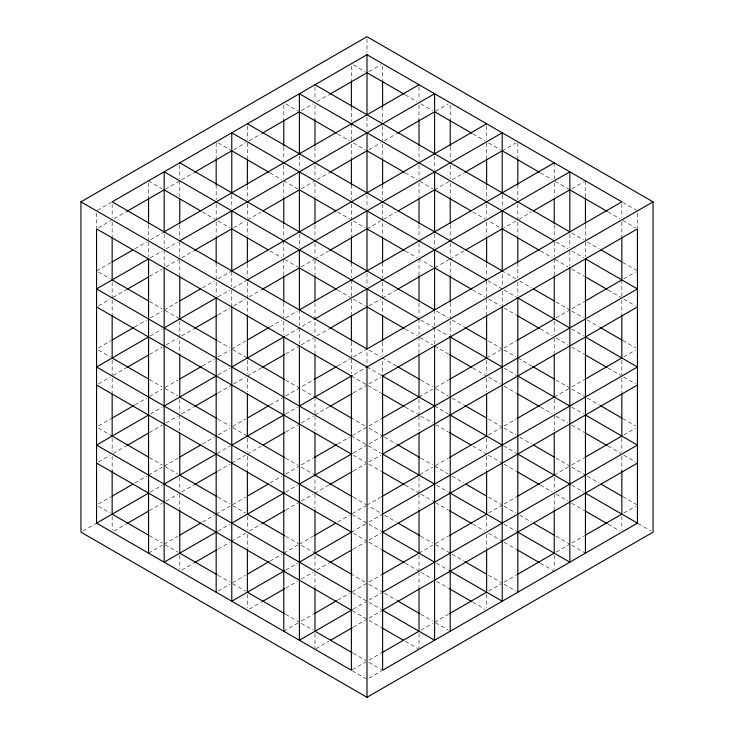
<?xml version="1.0" encoding="UTF-8"?>
<svg xmlns="http://www.w3.org/2000/svg" width="734" height="734" viewBox="0 0 734 734"><rect width="100%" height="100%" fill="white"/><g stroke="black" fill="none" stroke-linecap="round" stroke-linejoin="round"><path stroke-width="0.55" stroke-dasharray="3.67 2.75" d="M97.539 210.291L111.274 202.355M98.503 227.751L111.183 220.429M114.119 218.732L125.89 211.933M165.141 189.271L178.793 181.39M181.729 179.702L193.51 172.903M233.724 149.681L245.431 142.919M249.34 140.662L261.12 133.863M301.335 110.641L313.042 103.889M316.95 101.622L328.731 94.824M368.954 71.611L380.652 64.849M96.558 270.91L111.274 262.414M134.827 248.817L146.598 242.018M150.516 239.761L164.168 231.88M150.424 257.827L162.214 251.019M166.113 248.771L177.903 241.963M98.503 305.821L110.21 299.059M113.137 297.371L125.89 290.003M149.442 276.406L162.205 269.039M166.113 266.781L178.793 259.46M181.729 257.772L193.51 250.973M233.724 227.751L245.431 220.989M247.376 219.87L261.12 211.933M301.335 188.711L314.987 180.83M316.95 179.702L328.731 172.903M368.954 149.681L380.652 142.919M384.561 140.662L396.342 133.863M435.583 111.201L448.263 103.889M98.512 347.852L111.274 340.484M134.827 326.887L146.598 320.088M150.516 317.831L162.214 311.069M164.168 309.95L177.903 302.013M202.437 287.856L214.209 281.058M218.126 278.792L231.779 270.91M150.424 335.897L162.214 329.089M218.035 296.857L229.825 290.049M247.376 279.92L231.779 288.93L231.779 306.94M98.503 383.891L110.21 377.138M113.137 375.441L125.89 368.073M149.442 354.476L162.205 347.118M166.113 344.852L177.821 338.099M181.729 335.842L193.51 329.043M218.035 314.877L229.815 308.078M233.724 305.821L245.431 299.059M249.34 296.802L261.12 290.003M301.335 266.781L314.014 259.46M314.987 258.9L328.731 250.973M367 228.88L380.652 220.989M383.588 219.301L396.342 211.933M434.611 189.84L449.236 181.39M452.181 179.702L463.952 172.903M502.221 150.8L515.874 142.919M98.512 425.922L111.274 418.554M134.827 404.957L146.598 398.158M149.534 396.461L162.214 389.148M165.15 387.451L177.903 380.084M202.437 365.927L214.209 359.128M218.126 356.871L229.825 350.109M231.779 348.98L245.514 341.053M270.048 326.887L281.819 320.088M285.737 317.831L297.435 311.069M150.424 413.967L162.214 407.159M218.035 374.936L229.825 368.129M285.654 335.897L314.987 318.96M98.503 461.961L110.21 455.208M113.137 453.511L125.89 446.144M149.442 432.555L162.205 425.188M166.113 422.931L177.821 416.169M181.729 413.912L193.51 407.113M218.035 392.947L231.779 385.02M233.724 383.891L245.431 377.129M247.376 376.01L261.12 368.073M285.654 353.916L298.408 346.549M301.335 344.861L314.014 337.53M316.95 335.842L328.731 329.043M368.954 305.821L380.652 299.059M382.607 297.94L396.342 290.003M449.236 259.46L434.611 267.91L419.986 259.46M463.952 250.973L450.217 258.9L450.217 274.764M515.874 220.989L502.221 228.87L488.569 220.989M518.81 219.301L531.563 211.933M571.786 188.711L584.466 181.39M98.512 503.992L111.274 496.624M134.827 483.027L146.598 476.228M148.562 475.1L162.214 467.219M164.168 466.09L177.903 458.163M202.437 443.997L214.209 437.198M218.126 434.941L229.825 428.179M232.761 426.491L245.514 419.123M270.048 404.957L283.783 397.03M285.737 395.901L313.124 380.084M337.658 365.927L350.412 358.559M353.348 356.871L367 348.98L367 367L353.146 375.001M82.933 531.012L95.796 523.581M150.241 492.147L162.214 485.229M217.154 453.52L230.412 445.859M285.654 413.967L297.71 407.003M114.119 531.021L125.89 524.223M149.442 510.625L162.205 503.258M166.113 501.001L177.821 494.239M181.729 491.982L193.51 485.183M218.035 471.017L229.815 464.218M231.779 463.09L245.431 455.208M247.376 454.08L261.12 446.144M285.654 431.987L298.408 424.619M301.335 422.931L313.042 416.169M314.987 415.04L328.731 407.113M353.265 392.947L367 385.02M368.954 383.891L380.652 377.129M148.562 553.17L162.214 545.289M164.168 544.16L177.903 536.233M202.437 522.067L214.209 515.268M216.172 514.13L229.825 506.249M232.761 504.561L245.514 497.193M270.048 483.027L281.819 476.228M285.737 473.971L298.417 466.65M301.353 464.961L313.124 458.154M337.658 443.997L349.439 437.198M352.375 435.501L367 427.05L353.265 419.123M368.963 425.922L380.735 419.123M419.013 397.03L432.665 389.139M435.592 387.451L448.346 380.084M501.249 349.549L486.624 357.99L486.624 373.753M504.185 347.852L515.965 341.053M556.179 317.831L568.859 310.51M571.795 308.812L584.558 301.445M623.79 278.792L635.497 272.039M218.035 531.077L229.825 524.269M285.654 492.037L297.435 485.229M353.265 453.006L367 445.07M368.954 443.951L381.717 436.574M181.729 570.052L193.51 563.253M218.035 549.087L229.815 542.288M231.779 541.16L245.431 533.279M249.34 531.021L261.12 524.223M285.654 510.057L299.389 502.12M301.335 501.001L313.042 494.239M328.731 485.183L314.987 493.12L314.987 475.1M353.265 471.017L366.018 463.649M368.954 461.961L380.652 455.208M218.126 591.081L229.825 584.319M232.761 582.631L245.514 575.263M270.048 561.097L281.819 554.298M283.783 553.17L298.417 544.72M299.389 544.16L313.124 536.233M337.658 522.067L349.439 515.268M352.375 513.571L366.027 505.689M367 505.12L380.735 497.193M419.986 474.54L432.665 467.219M435.592 465.521L448.346 458.154M488.569 434.941L501.249 427.619M504.185 425.922L515.965 419.123M554.234 397.03L568.859 388.58M571.795 386.882L584.558 379.524M623.79 356.862L635.497 350.109M285.654 570.107L297.435 563.299M351.393 532.15L367 523.14M368.954 522.021L382.607 514.13L368.954 506.249M249.34 609.092L261.12 602.293M285.654 588.127L297.426 581.328M301.335 579.071L313.042 572.309M316.95 570.052L328.731 563.253M353.265 549.087L367 541.16M368.954 540.031L380.652 533.279M283.783 631.24L298.417 622.799M301.353 621.102L313.124 614.303M337.658 600.137L349.439 593.338M352.375 591.641L367 583.2L353.265 575.263M368.963 582.062L380.735 575.263M419.013 553.17L432.665 545.289M435.592 543.591L448.346 536.233M488.569 513.011L502.221 505.13M504.185 503.992L515.965 497.193M554.234 475.1L568.859 466.65M571.795 464.961L584.558 457.594M623.79 434.941L635.497 428.179M353.265 609.147L366.027 601.779M368.954 600.091L381.717 592.714M315.969 648.691L328.731 641.323M353.265 627.157L367 619.23M368.954 618.101L381.625 610.789M352.375 669.711L366.027 661.829M368.963 660.132L380.735 653.333M420.958 630.111L432.665 623.359M434.611 622.23L448.346 614.303M488.569 591.081L501.249 583.759M504.185 582.062L515.965 575.263M556.179 552.041L569.832 544.16M571.795 543.032L584.558 535.664M623.79 513.011L635.497 506.249M368.963 678.152L381.717 670.784M622.726 202.355L636.461 210.291M353.348 64.849L365.046 71.611M405.269 94.824L417.05 101.622M420.958 103.889L432.665 110.641M472.879 133.863L484.66 140.662M488.569 142.919L500.276 149.681M540.49 172.903L552.271 179.702M555.207 181.39L568.859 189.271M608.11 211.933L619.881 218.732M622.817 220.429L635.497 227.751M571.786 232.999L583.484 239.761M587.402 242.018L599.173 248.817M622.726 262.414L637.442 270.91M556.097 241.963L567.887 248.771M571.786 251.019L583.576 257.827M285.737 103.889L298.417 111.201M337.658 133.863L349.439 140.662M353.348 142.919L365.046 149.681M405.269 172.903L417.05 179.702M419.986 181.39L432.665 188.711M472.879 211.933L485.642 219.301M540.49 250.973L552.271 257.772M555.207 259.46L567.887 266.781M571.795 269.039L584.558 276.406M608.11 290.003L620.863 297.371M623.79 299.059L635.497 305.821M515.874 278.792L502.221 270.91L502.221 286.682M519.791 281.058L531.563 287.856M556.097 302.013L569.832 309.95M571.786 311.069L583.484 317.831M587.402 320.088L599.173 326.887M622.726 340.484L635.488 347.852M502.221 288.93L486.624 279.92L486.624 297.94M504.175 290.049L515.965 296.857M571.786 329.089L583.576 335.897M218.126 142.919L231.779 150.8M270.048 172.903L281.819 179.702M283.783 180.83L298.417 189.28M337.658 211.933L350.412 219.301M353.348 220.989L365.046 227.751M405.269 250.973L417.05 257.772M472.879 290.003L484.66 296.802M488.569 299.059L500.276 305.821M504.185 308.078L515.965 314.877M540.49 329.043L552.271 335.842M556.179 338.099L567.887 344.852M571.795 347.118L584.558 354.476M608.11 368.073L620.863 375.441M623.79 377.138L635.497 383.891M436.565 311.069L448.263 317.831M452.181 320.088L463.952 326.887M488.486 341.053L501.239 348.421M504.175 350.109L515.874 356.871M517.828 357.99L531.563 365.927M556.097 380.084L568.85 387.451M571.786 389.148L584.466 396.461M587.402 398.158L599.173 404.957M622.726 418.554L635.488 425.922M420.876 320.033L448.346 335.897M504.175 368.129L515.965 374.936M571.786 407.159L583.576 413.967M148.562 180.83L162.214 188.711M202.437 211.933L215.19 219.301M218.126 220.989L229.825 227.751M270.048 250.973L281.819 257.772M284.764 259.46L297.435 266.781M337.658 290.003L350.412 297.371M353.348 299.059L365.046 305.821M405.269 329.043L417.05 335.842M419.986 337.53L432.665 344.861M434.611 345.98L448.346 353.916M472.879 368.073L486.624 376.01M488.569 377.129L500.276 383.891M504.185 386.148L515.965 392.947M540.49 407.113L552.271 413.912M556.179 416.169L567.887 422.931M571.795 425.188L584.558 432.555M608.11 446.144L620.863 453.511M623.79 455.208L635.497 461.961M368.954 350.109L380.652 356.871M396.342 365.927L382.607 357.99L382.607 376.01M420.876 380.084L432.647 386.891M435.583 388.58L448.263 395.901M452.181 398.158L463.952 404.957M488.486 419.123L501.239 426.491M504.175 428.179L515.874 434.941M519.791 437.198L531.563 443.997M556.097 458.163L568.85 465.521M571.786 467.219L585.438 475.1M587.402 476.228L599.173 483.027M622.726 496.624L637.442 505.13M367 367L380.854 375.001M434.611 406.04L448.346 413.967M503.588 445.859L516.846 453.52M571.786 485.229L583.759 492.147M638.204 523.581L651.067 531.012M351.393 376.01L380.735 392.947M405.269 407.113L419.013 415.04M420.958 416.169L432.665 422.931M435.592 424.619L448.346 431.987M472.879 446.144L486.624 454.08M488.569 455.208L502.221 463.09M504.185 464.218L515.965 471.017M540.49 485.183L552.271 491.982M556.179 494.239L567.887 501.001M571.795 503.258L584.558 510.625M608.11 524.223L619.881 531.021M98.503 272.039L110.21 278.792M149.442 301.445L162.205 308.812M165.141 310.51L179.766 318.96M218.035 341.053L229.815 347.852M232.751 349.549L247.376 357.99M285.654 380.084L314.014 396.47M368.954 428.179L382.607 436.06M384.561 437.198L396.342 443.997M420.876 458.154L432.647 464.961M434.611 466.09L448.263 473.971M452.181 476.228L463.952 483.027M488.486 497.193L501.239 504.561M504.175 506.249L515.874 513.011M519.791 515.268L531.563 522.067M556.097 536.233L568.85 543.591M571.786 545.289L585.438 553.17M351.393 436.06L380.735 453.006M436.565 485.229L448.346 492.037M504.175 524.269L515.965 531.077M353.348 455.208L366.027 462.53M368.963 464.218L380.735 471.017M405.269 485.183L419.013 493.11M420.958 494.239L434.611 502.12M435.592 502.689L448.346 510.057M472.879 524.223L484.66 531.021M488.569 533.279L502.221 541.16M504.185 542.288L515.965 549.087M540.49 563.253L554.234 571.19M98.503 350.109L110.21 356.862M149.442 379.524L162.205 386.882M165.141 388.58L177.821 395.901M218.035 419.123L229.815 425.922M232.751 427.619L247.376 436.06M285.654 458.154L298.408 465.521M301.335 467.219L314.014 474.54M353.265 497.193L366.018 504.561M384.561 515.268L396.342 522.067M420.876 536.233L432.647 543.032M435.583 544.72L450.217 553.17M452.181 554.298L463.952 561.097M488.486 575.263L501.239 582.631M504.175 584.319L515.874 591.081M352.283 514.644L380.735 531.077M436.565 563.299L448.346 570.107M353.348 533.279L366.027 540.6M368.963 542.288L380.735 549.087M405.269 563.253L419.013 571.19M420.958 572.309L432.665 579.071M436.574 581.328L448.346 588.127M472.879 602.293L484.66 609.092M98.503 428.179L112.155 436.06M149.442 457.594L162.205 464.961M165.141 466.65L177.821 473.971M218.035 497.193L229.815 503.992M232.751 505.689L245.431 513.011M285.654 536.233L298.408 543.591M301.335 545.289L314.014 552.61M368.954 584.319L381.625 591.641M384.561 593.338L396.342 600.137M420.876 614.303L432.647 621.102M435.583 622.799L448.263 630.111M352.283 592.714L367 601.21M368.954 602.339L380.735 609.147M352.375 610.789L366.027 618.67M368.963 620.358L380.735 627.157M405.269 641.323L418.031 648.691M98.503 506.249L110.21 513.011M149.442 535.664L162.205 543.032M165.141 544.729L177.821 552.041M218.035 575.263L229.815 582.062M232.751 583.759L245.431 591.081M285.654 614.303L298.408 621.661M301.335 623.359L313.042 630.111M353.265 653.333L366.018 660.701M368.954 662.389L381.625 669.711M352.283 670.784L367 679.28M637.442 213.126L637.442 227.852M621.845 204.098L621.845 217.613M621.845 222.136L621.845 236.862M621.845 279.92L621.845 296.811M621.845 300.206L621.845 313.803M621.845 360.247L621.845 374.881M621.845 378.276L621.845 393.002M621.845 438.317L621.845 451.832M621.845 456.346L621.845 471.072M621.845 516.387L621.845 529.902M585.438 180.83L585.438 197.831M585.438 225.026L585.438 239.752M585.438 242.009L585.438 256.652M569.832 234.027L569.832 247.642M569.832 251.019L569.832 265.754M554.234 162.81L554.234 178.582M554.234 183.096L554.234 196.694M554.234 225.026L554.234 238.623M554.234 242.009L554.234 256.652M554.234 258.9L554.234 274.764M554.234 321.208L554.234 334.722M554.234 338.108L554.234 352.834M554.234 399.278L554.234 412.792M554.234 415.04L554.234 430.904M554.234 477.348L554.234 490.863M554.234 494.248L554.234 508.974M554.234 555.418L554.234 568.933M517.828 142.928L517.828 157.654M517.828 184.849L517.828 199.584M517.828 204.098L517.828 219.87M517.828 222.136L517.828 236.862M517.828 262.928L517.828 277.654M517.828 282.168L517.828 295.683M502.221 194.996L502.221 208.603M502.221 291.178L502.221 306.94M486.624 126.028L486.624 139.543M486.624 142.928L486.624 157.654M486.624 185.986L486.624 199.584M486.624 204.098L486.624 217.613M486.624 222.136L486.624 235.733M486.624 264.057L486.624 277.654M486.624 299.068L486.624 313.803M486.624 378.276L486.624 391.873M486.624 438.317L486.624 451.832M486.624 456.346L486.624 469.944M486.624 516.387L486.624 529.902M486.624 534.416L486.624 548.014M486.624 594.457L486.624 607.972M450.217 105.026L450.217 118.624M450.217 146.947L450.217 160.544M450.217 165.067L450.217 178.582M450.217 183.096L450.217 196.694M450.217 225.026L450.217 240.89M450.217 243.137L450.217 256.652M450.217 303.096L450.217 318.96M450.217 321.208L450.217 336.97M434.611 155.957L434.611 169.572M434.611 234.027L434.611 247.642M434.611 309.95L434.611 325.712M434.611 327.96L434.611 343.833M419.013 86.997L419.013 100.512M419.013 105.026L419.013 119.752M419.013 146.947L419.013 160.544M419.013 165.067L419.013 178.582M419.013 183.096L419.013 197.831M419.013 225.026L419.013 238.623M419.013 243.137L419.013 256.652M419.013 258.9L419.013 274.764M419.013 303.096L419.013 316.693M419.013 318.96L419.013 334.722M419.013 336.97L419.013 352.834M419.013 399.278L419.013 413.921M419.013 416.178L419.013 430.904M419.013 477.348L419.013 491.991M419.013 494.248L419.013 508.974M419.013 555.418L419.013 570.061M419.013 572.318L419.013 587.053M419.013 633.488L419.013 648.131M382.607 65.987L382.607 79.584M382.607 106.779L382.607 121.514M382.607 126.028L382.607 140.671M382.607 144.057L382.607 157.663M382.607 184.849L382.607 199.584M382.607 204.098L382.607 236.862M382.607 262.928L382.607 277.654M382.607 282.168L382.607 313.803M382.607 342.127L382.607 355.724M367 38.985L367 52.701M367 116.926L367 130.533M367 194.996L367 208.603M367 273.066L367 286.682M351.393 65.987L351.393 79.584M351.393 106.779L351.393 121.514M351.393 123.78L351.393 140.671M351.393 144.057L351.393 157.663M351.393 184.849L351.393 199.584M351.393 204.098L351.393 219.87M351.393 222.136L351.393 236.862M351.393 262.928L351.393 277.654M351.393 279.92L351.393 313.803M351.393 342.127L351.393 357.99M351.393 359.119L351.393 373.753M314.987 86.997L314.987 100.512M314.987 105.026L314.987 119.752M314.987 146.947L314.987 160.544M314.987 165.067L314.987 178.582M314.987 183.096L314.987 197.831M314.987 225.026L314.987 238.623M314.987 243.137L314.987 256.652M314.987 260.038L314.987 274.764M314.987 303.096L314.987 334.722M314.987 338.108L314.987 352.834M314.987 397.03L314.987 430.904M314.987 494.248L314.987 508.974M314.987 555.418L314.987 570.061M314.987 572.318L314.987 587.053M314.987 633.488L314.987 648.131M299.389 155.957L299.389 169.572M299.389 234.027L299.389 247.642M299.389 309.95L299.389 325.712M299.389 327.96L299.389 343.833M283.783 105.026L283.783 118.624M283.783 146.947L283.783 160.544M283.783 165.067L283.783 178.582M283.783 183.096L283.783 196.694M283.783 225.026L283.783 238.623M283.783 240.88L283.783 256.652M283.783 258.9L283.783 274.764M283.783 303.096L283.783 317.822M283.783 321.208L283.783 334.722M247.376 126.028L247.376 139.543M247.376 142.928L247.376 157.654M247.376 185.986L247.376 199.584M247.376 204.098L247.376 217.613M247.376 222.136L247.376 235.733M247.376 264.057L247.376 277.654M247.376 282.168L247.376 313.803M247.376 360.247L247.376 373.753M247.376 378.276L247.376 391.873M247.376 438.317L247.376 451.832M247.376 456.346L247.376 469.944M247.376 516.387L247.376 529.902M247.376 534.416L247.376 548.014M247.376 594.457L247.376 607.972M231.779 194.996L231.779 208.603M231.779 271.929L231.779 286.682M216.172 142.928L216.172 157.654M216.172 184.849L216.172 199.584M216.172 204.098L216.172 218.741M216.172 222.136L216.172 236.862M216.172 262.928L216.172 279.92M216.172 282.168L216.172 295.683M179.766 165.067L179.766 178.582M179.766 180.83L179.766 196.694M179.766 225.026L179.766 238.623M179.766 242.009L179.766 256.652M179.766 260.038L179.766 274.764M179.766 321.208L179.766 352.834M179.766 399.278L179.766 412.792M179.766 415.04L179.766 430.904M179.766 477.348L179.766 490.863M179.766 494.248L179.766 508.974M179.766 555.418L179.766 568.933M164.168 234.027L164.168 247.642M164.168 249.89L164.168 265.754M148.562 183.096L148.562 197.831M148.562 225.026L148.562 239.752M148.562 242.009L148.562 256.652M112.155 204.098L112.155 217.613M112.155 222.136L112.155 236.862M112.155 282.168L112.155 297.94M112.155 300.206L112.155 313.803M112.155 360.247L112.155 374.881M112.155 378.276L112.155 393.002M112.155 438.317L112.155 451.832M112.155 456.346L112.155 471.072M112.155 516.387L112.155 529.902M96.558 213.126L96.558 227.852"/><path stroke-width="1.1" d="M80.951 201.85L367 36.7L653.049 201.85L653.049 532.15L367 697.3L80.951 532.15L80.951 201.85L367 367L653.049 201.85M367 54.72L112.155 201.85L367 348.98L621.845 201.85L367 54.72L367 114.66M126.872 211.364L164.168 189.84L200.474 210.805M194.492 172.334L231.779 150.8L269.066 172.334M262.102 133.294L299.389 111.77L336.677 133.294M329.713 94.264L367 72.73L404.287 94.264M112.256 261.845L132.863 249.945M164.168 231.88L419.013 84.74M148.461 258.955L96.558 288.93L351.393 436.06M179.766 240.88L434.611 93.75L434.611 153.69M126.872 289.435L148.461 276.975M194.492 250.404L231.779 228.87L268.084 249.835M263.084 210.805L299.389 189.84L335.695 210.805M329.713 172.334L367 150.8L404.287 172.334M397.323 133.294L434.611 111.77L471.898 133.294M112.256 339.915L133.845 327.456M179.867 300.885L200.474 288.985M231.779 270.91L486.624 123.78M148.461 337.025L96.558 367L351.393 514.13M164.168 327.96L217.053 297.426M247.376 279.92L502.221 132.79L502.221 193.859M126.872 367.514L148.461 355.045M194.492 328.474L217.053 315.446M262.102 289.435L299.389 267.91L336.677 289.435M329.713 250.404L367 228.87L404.287 250.404M398.305 210.805L434.611 189.84L470.916 210.805M464.934 172.334L502.221 150.8L539.508 172.334M112.256 417.995L133.845 405.526M179.867 378.955L201.455 366.486M247.477 339.925L269.066 327.456M299.389 309.95L554.234 162.81M148.461 415.105L96.558 445.07L351.393 592.2M164.168 406.04L217.053 375.496M231.779 367L284.673 336.466M314.987 318.951L569.832 171.82L569.832 231.76M126.872 445.584L148.461 433.115M194.492 406.544L217.053 393.516M262.102 367.505L284.673 354.476M329.713 328.474L367 306.94L404.287 328.474M397.323 289.435L434.611 267.91L471.898 289.435M465.916 249.835L502.221 228.87L539.508 250.404M533.526 210.805L569.832 189.84L607.128 211.364M112.256 496.065L132.863 484.165M179.867 457.025L200.474 445.125M247.477 417.995L269.066 405.526M314.106 379.524L336.677 366.486M96.558 523.14L351.393 670.28L351.393 376.01L96.558 228.87L96.558 523.14L148.461 493.175M164.168 484.11L216.08 454.135M231.779 445.07L284.673 414.536M299.389 406.03L352.283 375.496M126.872 523.654L148.461 511.185M194.492 484.614L217.053 471.586M263.084 445.015L284.673 432.546M329.713 406.544L352.283 393.516M179.867 535.095L200.474 523.195M247.477 496.065L268.084 484.165M314.106 457.594L336.677 444.556M381.717 418.554L419.013 397.03L419.013 353.971M449.327 379.524L486.624 357.99L486.624 314.932M516.947 340.484L554.234 318.96L554.234 275.901M585.539 300.885L621.845 279.92L621.845 237.999M217.053 531.645L164.168 562.18L164.168 267.91M231.779 523.14L284.673 492.606M299.389 484.11L352.283 453.566M382.607 436.06L637.442 288.93L585.539 258.955M194.492 562.684L217.053 549.656M262.102 523.654L284.673 510.625M329.713 484.614L352.283 471.586M382.607 454.08L637.442 306.94M247.477 574.135L269.066 561.666M314.106 535.664L335.695 523.195M381.717 496.624L419.013 475.1L419.013 433.17M449.327 457.594L486.624 436.06L486.624 394.14M516.947 418.554L554.234 397.03L554.234 353.971M585.539 378.955L621.845 357.99L621.845 314.932M284.673 570.676L231.779 601.21L231.779 306.94M299.389 562.18L352.283 531.636M382.607 514.13L637.442 367L585.539 337.025M262.102 601.724L284.673 588.696M329.713 562.684L352.283 549.656M382.607 532.15L637.442 385.02M314.106 613.734L336.677 600.706M381.717 574.694L419.013 553.17L419.013 510.112M449.327 535.664L486.624 514.13L486.624 471.072M516.947 496.624L554.234 475.1L554.234 433.17M585.539 457.025L621.845 436.06L621.845 394.14M352.283 609.715L299.389 640.25L299.389 345.98M382.607 592.2L637.442 445.07L585.539 415.105M330.695 640.195L352.283 627.726M382.607 610.22L637.442 463.09M381.717 652.765L419.013 631.24L419.013 588.182M449.327 613.734L486.624 592.21L486.624 549.151M516.947 574.694L554.234 553.17L554.234 510.112M585.539 535.095L621.845 514.13L621.845 471.072M637.442 523.14L382.607 670.28L382.607 376.01L637.442 228.87L637.442 523.14L585.539 493.175M314.987 84.74L569.832 231.88M601.137 249.945L621.744 261.845M554.234 240.88L299.389 93.75L299.389 153.69M585.539 276.975L607.128 289.435M247.376 123.78L502.221 270.91M533.526 288.985L554.133 300.885M600.155 327.456L621.744 339.915M486.624 279.92L231.779 132.79L231.779 193.859M516.947 297.426L569.832 327.96M516.947 315.446L539.508 328.474M585.539 355.045L607.128 367.514M179.766 162.81L434.611 309.95M464.934 327.456L486.523 339.925M532.545 366.486L554.133 378.955M600.155 405.526L621.744 417.995M419.013 318.951L164.168 171.82L164.168 231.76M449.327 336.466L502.221 367M516.947 375.496L569.832 406.04M449.327 354.476L471.898 367.505M516.947 393.516L539.508 406.544M585.539 433.115L607.128 445.584M397.323 366.486L419.894 379.524M464.934 405.526L486.523 417.995M533.526 445.125L554.133 457.025M601.137 484.165L621.744 496.065M381.717 375.496L434.611 406.03M449.327 414.536L502.221 445.07M517.92 454.135L569.832 484.11M381.717 393.516L404.287 406.544M449.327 432.546L470.916 445.015M516.947 471.586L539.508 484.614M585.539 511.185L607.128 523.654M148.461 300.885L112.155 279.92L112.155 237.999M217.053 340.484L179.766 318.96L179.766 275.901M284.673 379.524L247.376 357.99L247.376 314.932M352.283 418.554L314.987 397.03L314.987 353.971M397.323 444.556L419.894 457.594M465.916 484.165L486.523 496.065M533.526 523.195L554.133 535.095M381.717 453.566L434.611 484.11M449.327 492.606L502.221 523.14M516.947 531.645L569.832 562.18L569.832 267.91M96.558 306.94L351.393 454.08M381.717 471.586L404.287 484.614M449.327 510.625L471.898 523.654M516.947 549.656L539.508 562.684M148.461 378.955L112.155 357.99L112.155 314.932M217.053 418.554L179.766 397.03L179.766 353.971M284.673 457.594L247.376 436.06L247.376 394.14M352.283 496.624L314.987 475.1L314.987 433.17M398.305 523.195L419.894 535.664M464.934 561.666L486.523 574.135M381.717 531.636L434.611 562.18M449.327 570.676L502.221 601.21L502.221 306.94M96.558 385.02L351.393 532.15M381.717 549.656L404.287 562.684M449.327 588.696L471.898 601.724M148.461 457.025L112.155 436.06L112.155 394.14M217.053 496.624L179.766 475.1L179.766 433.17M284.673 535.664L247.376 514.13L247.376 471.072M352.283 574.694L314.987 553.17L314.987 510.112M397.323 600.706L419.894 613.734M381.717 609.715L434.611 640.25L434.611 345.98M96.558 463.09L351.393 610.22M381.717 627.726L403.305 640.195M148.461 535.095L112.155 514.13L112.155 471.072M217.053 574.694L179.766 553.17L179.766 510.112M284.673 613.734L247.376 592.21L247.376 549.151M352.283 652.765L314.987 631.24L314.987 588.182M585.438 198.96L585.438 223.888M585.438 258.9L585.438 553.17M554.234 198.96L554.234 223.888M517.828 158.792L517.828 184.849M517.828 237.999L517.828 262.928M517.828 297.94L517.828 592.21M502.221 210.86L502.221 270.8M486.624 158.792L486.624 184.849M486.624 237.999L486.624 262.928M450.217 119.752L450.217 145.818M450.217 197.831L450.217 223.888M450.217 275.901L450.217 301.958M450.217 336.97L450.217 631.24M434.611 171.82L434.611 231.76M434.611 249.89L434.611 309.831M419.013 119.752L419.013 145.818M419.013 198.96L419.013 223.888M419.013 275.901L419.013 300.83M382.607 80.722L382.607 106.779M382.607 158.792L382.607 184.849M382.607 237.999L382.607 262.928M382.607 314.932L382.607 340.998M367 132.79L367 192.73M367 210.86L367 270.8M367 288.93L367 348.87M367 367L367 697.3M351.393 80.722L351.393 106.779M351.393 158.792L351.393 184.849M351.393 237.999L351.393 262.928M351.393 314.932L351.393 340.998M314.987 119.752L314.987 145.818M314.987 198.96L314.987 223.888M314.987 275.901L314.987 300.83M299.389 171.82L299.389 231.76M299.389 249.89L299.389 309.831M283.783 119.752L283.783 145.818M283.783 197.831L283.783 223.888M283.783 275.901L283.783 301.958M283.783 336.97L283.783 631.24M247.376 158.792L247.376 184.849M247.376 237.999L247.376 262.928M231.779 210.86L231.779 270.8M216.172 158.792L216.172 184.849M216.172 237.999L216.172 262.928M216.172 297.94L216.172 592.21M179.766 198.96L179.766 223.888M148.562 198.96L148.562 223.888M148.562 258.9L148.562 553.17"/></g></svg>
